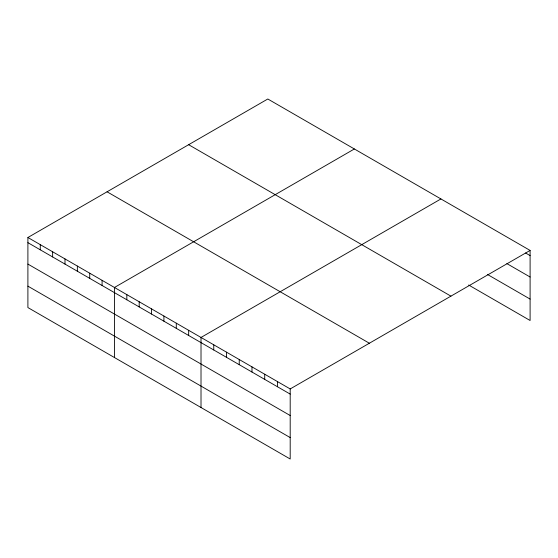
<?xml version="1.0" encoding="UTF-8"?>
<svg xmlns="http://www.w3.org/2000/svg" width="558" height="558" viewBox="0 0 558 558"><rect width="100%" height="100%" fill="white"/><g stroke="black" fill="none" stroke-linecap="round" stroke-linejoin="round"><path stroke-width="0.84" d="M290.195 415.522L290.195 388.94L27.9 237.506L27.9 307.57L290.195 459.004L290.195 415.522L27.9 264.087M468.65 285.012L530.1 320.494L530.1 250.43L267.805 98.996L27.9 237.506M354.365 148.972L114.46 287.482L114.46 357.538M440.918 198.948L201.013 337.451L201.013 407.514M290.195 388.94L530.1 250.43M525.601 253.004L530.1 255.599M506.866 263.599L530.1 277.012M487.385 274.417L530.1 299.081M188.639 144.703L450.934 296.145M107.066 191.799L369.361 343.233M27.9 242.667L290.195 394.101M27.9 286.149L290.195 437.584M277.459 381.588L277.459 386.75M264.715 374.23L264.715 379.391M251.979 366.878L251.979 372.04M239.236 359.519L239.236 364.681M226.492 352.161L226.492 357.329M213.756 344.809L213.756 349.971M188.653 330.315L188.653 335.477M176.286 323.173L176.286 328.341M163.919 316.037L163.919 321.199M151.553 308.895L151.553 314.056M139.186 301.759L139.186 306.921M126.826 294.617L126.826 299.779M102.093 280.339L102.093 285.501M89.726 273.204L89.726 278.365M77.36 266.061L77.36 271.223M64.993 258.926L64.993 264.087M52.633 251.784L52.633 256.945M40.267 244.648L40.267 249.81"/></g></svg>
